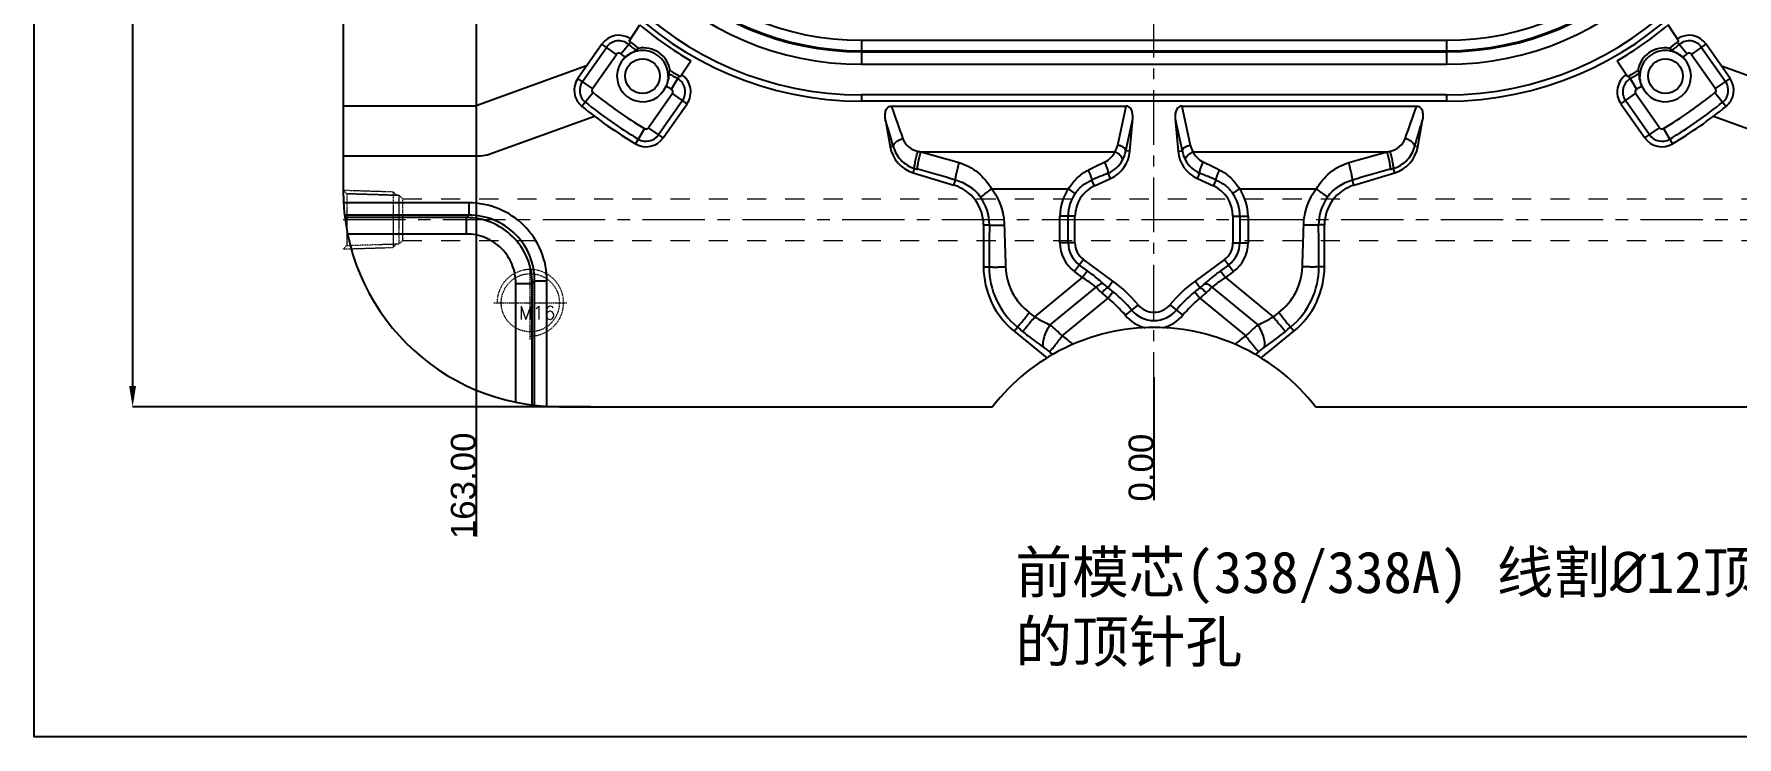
# Model space of a CAD drawing. Header units: millimetres. Extents: x 2704 to 3376, y 1494 to 1982.
# Drawn here: x 2704.3 to 3113.9, y 1494.2 to 1663.3 of the extents above; entities that cross this region are included whole.
import ezdxf

# ---------------------------------------------------------------- set-up
doc = ezdxf.new("R2010")
doc.units = ezdxf.units.MM
doc.linetypes.add('CENTER', pattern=[0.6, 0.375, -0.075, 0.075, -0.075])
doc.linetypes.add('HIDDEN', pattern=[0.2, 0.1, -0.1])
for name, color, linetype, lineweight in [('center', 1, 'CENTER', 9), ('cool', 153, 'HIDDEN', 9), ('dim', 82, 'Continuous', 9), ('screw', 33, 'Continuous', 13)]:
    doc.layers.add(name, color=color, linetype=linetype, lineweight=lineweight)
doc.layers.add('DEFAULT_2', color=8, linetype='HIDDEN')
doc.styles.get("Standard").update_dxf_attribs({"font": 'arial.ttf'})
doc.styles.add('TXT', font='txt.shx', dxfattribs={"bigfont": 'gbcbig.shx'})
doc.dimstyles.new('mold', dxfattribs={"dimtxt": 10, "dimasz": 5, "dimexe": 0, "dimexo": 0, "dimgap": 0, "dimtad": 1, "dimzin": 1, "dimdsep": 46, "dimtxsty": 'Standard', "dimcen": 0, "dimclrd": 4, "dimclre": 4, "dimclrt": 6, "dimazin": 0, "dimtfac": 1, "dimtofl": 0, "dimtmove": 0, "dimatfit": 3, "dimfxl": 0, "dimarcsym": 0})

# ---------------------------------------------------------------- blocks, each defined once
blk = doc.blocks.new('screw_m16_g')
at = {"layer": 'screw', "color": 1, "linetype": 'CENTER', "ltscale": 0.497582}
for p, q in [((0, -8.8), (0, 8.8)), ((-8.8, 0), (8.8, 0))]:
    blk.add_line(p, q, dxfattribs=at)
at = {"layer": 'screw', "color": 33, "linetype": 'HIDDEN', "ltscale": 0.497582}
blk.add_circle((0, 0), 7, dxfattribs=at)
at = {"layer": 'screw', "color": 92, "linetype": 'HIDDEN', "ltscale": 0.497582}
blk.add_arc((0, 0), 8, 270, 180, dxfattribs=at)
at = {"layer": 'screw', "color": 6, "style": 'TXT'}
blk.add_text('M16', height=3.2, dxfattribs=at).set_placement((-2.72, -4))
blk = doc.blocks.new('cool_jt_f12')
at = {"layer": 'cool', "ltscale": 0.3}
for p, q in [((0, 7.0785), (0.856, 6.2225)), ((0, 7.0785), (12, 6.7035)), ((0.856, 6.2225), (0.856, -6.2225)), ((13.5, 5.827375), (0.856, 6.2225)), ((0.856, 6.2225), (13.5, 5.827375)), ((12, 6.7035), (12.856, 5.8475)), ((12, 6.7035), (12, -6.7035)), ((14.327375, 5), (13.5, 5.827375)), ((13.5, -5.827375), (13.5, 5.827375)), ((14.327375, -5), (14.327375, 5)), ((0.856, -6.2225), (0, -7.0785)), ((0, -7.0785), (12, -6.7035)), ((0.856, -6.2225), (13.5, -5.827375)), ((12, -6.7035), (12.856, -5.8475)), ((13.5, -5.827375), (14.327375, -5))]:
    blk.add_line(p, q, dxfattribs=at)
blk = doc.blocks.new('7')
at = {"layer": 'cool', "ltscale": 46}
for p, q in [((-1665.25, -2312.72), (-1303.91, -2312.72)), ((-1665.25, -2322.72), (-1303.91, -2322.72))]:
    blk.add_line(p, q, dxfattribs=at)
at = {"layer": 'cool', "color": 1, "linetype": 'CENTER', "ltscale": 40}
blk.add_line((-1679.58, -2317.72), (-1289.58, -2317.72), dxfattribs=at)
at = {"layer": 'cool', "ltscale": 0.932966}
blk.add_blockref('cool_jt_f12', (-1679.58, -2317.72), dxfattribs=at)
at = {"layer": 'cool', "ltscale": 0.932966, "rotation": 180}
blk.add_blockref('cool_jt_f12', (-1289.58, -2317.72), dxfattribs=at)
blk = doc.blocks.new('*D106')
at = {"color": 4, "lineweight": -2, "transparency": 16777216}
for p, q in [((2838.19, 1913.63), (2728.03, 1913.63)), ((2728.03, 1908.63), (2728.03, 1578.63)), ((2838.19, 1573.63), (2728.03, 1573.63))]:
    blk.add_line(p, q, dxfattribs=at)
at = {"color": 4, "transparency": 16777216}
for points in [[(2727.19, 1908.63), (2728.86, 1908.63), (2728.03, 1913.63)], [(2727.19, 1578.63), (2728.86, 1578.63), (2728.03, 1573.63)]]:
    blk.add_solid(points, dxfattribs=at)
at = {"layer": 'Defpoints', "color": 0, "transparency": 16777216}
for p in [(2838.19, 1913.63), (2728.03, 1573.63), (2838.19, 1573.63)]:
    blk.add_point(p, dxfattribs=at)
at = {"color": 6, "transparency": 16777216, "insert": (2722.92, 1780.02), "char_height": 10, "attachment_point": 5, "rotation": 90}
blk.add_mtext('340.00', dxfattribs=at)
blk = doc.blocks.new('*D113')
at = {"layer": 'Defpoints', "color": 0, "transparency": 16777216}
for p in [(2973.67, 1743.63), (3122.02, 1618.63), (3176.12, 1618.63)]:
    blk.add_point(p, dxfattribs=at)
at = {"layer": 'dim', "color": 4, "lineweight": -2, "transparency": 16777216}
blk.add_line((3122.02, 1618.63), (3200.44, 1618.63), dxfattribs=at)
at = {"layer": 'dim', "color": 6, "transparency": 16777216, "insert": (3188.28, 1621.7), "char_height": 6, "attachment_point": 5}
blk.add_mtext('125.00', dxfattribs=at)
blk = doc.blocks.new('*D72')
at = {"layer": 'Defpoints', "color": 0, "transparency": 16777216}
for p in [(2973.67, 1743.63), (2973.67, 1580.76), (2973.67, 1566.76)]:
    blk.add_point(p, dxfattribs=at)
at = {"layer": 'dim', "color": 4, "lineweight": -2, "transparency": 16777216}
blk.add_line((2973.67, 1580.76), (2973.67, 1551.19), dxfattribs=at)
at = {"layer": 'dim', "color": 6, "transparency": 16777216, "insert": (2970.61, 1558.98), "char_height": 6, "attachment_point": 5, "rotation": 90}
blk.add_mtext('0.00', dxfattribs=at)
blk = doc.blocks.new('*D132')
at = {"layer": 'Defpoints', "color": 0, "transparency": 16777216}
for p in [(2973.67, 1743.63), (3136.67, 1732.23), (3136.67, 1566.76)]:
    blk.add_point(p, dxfattribs=at)
at = {"layer": 'dim', "color": 4, "lineweight": -2, "transparency": 16777216}
blk.add_line((3136.67, 1732.23), (3136.67, 1542.44), dxfattribs=at)
at = {"layer": 'dim', "color": 6, "transparency": 16777216, "insert": (3133.6, 1554.6), "char_height": 6, "attachment_point": 5, "rotation": 90}
blk.add_mtext('163.00', dxfattribs=at)
blk = doc.blocks.new('*D99')
at = {"layer": 'Defpoints', "color": 0, "transparency": 16777216}
for p in [(2973.67, 1743.63), (2810.67, 1732.23), (2810.67, 1566.76)]:
    blk.add_point(p, dxfattribs=at)
at = {"layer": 'dim', "color": 4, "lineweight": -2, "transparency": 16777216}
blk.add_line((2810.67, 1732.23), (2810.67, 1542.44), dxfattribs=at)
at = {"layer": 'dim', "color": 6, "transparency": 16777216, "insert": (2807.6, 1554.6), "char_height": 6, "attachment_point": 5, "rotation": 90}
blk.add_mtext('163.00', dxfattribs=at)

msp = doc.modelspace()

# ---------------------------------------------------------------- linework, layer by layer
at = {"color": 7, "linetype": 'Continuous'}
for p, q in [((2778.67, 1861.635), (2778.67, 1625.635)), ((2847.427, 1661.584), (2850.02, 1665.458)), ((3099.913, 1661.584), (3097.319, 1665.458)), ((2840.871, 1660.82), (2835.133, 1652.594)), ((2836.205, 1651.844), (2841.957, 1660.059)), ((2844.378, 1658.364), (2840.871, 1660.82)), ((2845.425, 1658.506), (2847.765, 1661.335)), ((2903.32, 1661.75), (2903.32, 1655.978)), ((2903.32, 1661.75), (3044.02, 1661.75)), ((2903.32, 1659.241), (3044.02, 1659.241)), ((2903.32, 1658.989), (3044.02, 1658.989)), ((3044.02, 1661.75), (3044.02, 1655.978)), ((3099.575, 1661.335), (3101.914, 1658.506)), ((3102.962, 1658.364), (3106.468, 1660.82)), ((3105.382, 1660.059), (3111.134, 1651.844)), ((3112.206, 1652.594), (3106.468, 1660.82)), ((2837.223, 1655.578), (2810.682, 1645.999)), ((2838.625, 1650.149), (2844.378, 1658.364)), ((2859.733, 1653.003), (2862.311, 1656.853)), ((2903.32, 1655.978), (3044.02, 1655.978)), ((3085.029, 1656.853), (3087.606, 1653.003)), ((3102.962, 1658.364), (3108.714, 1650.149)), ((3136.658, 1645.999), (3110.146, 1655.568)), ((2838.625, 1650.149), (2835.133, 1652.594)), ((2857.632, 1649.993), (2859.478, 1653.166)), ((3087.861, 1653.166), (3089.707, 1649.993)), ((3108.714, 1650.149), (3112.206, 1652.594)), ((2838.76, 1649.178), (2836.07, 1645.872)), ((2857.86, 1648.958), (2852.106, 1640.741)), ((2860.28, 1647.264), (2854.526, 1639.046)), ((2855.612, 1638.286), (2861.366, 1646.503)), ((2861.366, 1646.503), (2857.86, 1648.958)), ((2903.32, 1648.624), (2903.32, 1647.117)), ((3044.02, 1648.624), (2903.32, 1648.624)), ((3044.02, 1647.117), (2903.32, 1647.117)), ((3044.02, 1648.624), (3044.02, 1647.117)), ((3085.974, 1646.503), (3089.48, 1648.958)), ((3085.974, 1646.503), (3091.728, 1638.286)), ((3092.814, 1639.046), (3087.06, 1647.264)), ((3095.234, 1640.741), (3089.48, 1648.958)), ((3108.579, 1649.178), (3111.27, 1645.872)), ((2778.67, 1645.999), (2810.682, 1645.999)), ((2813.769, 1634.355), (2839.078, 1643.49)), ((2909.097, 1642.532), (2910.224, 1636.141)), ((2910.495, 1645.948), (2966.988, 1645.948)), ((2964.941, 1636.525), (2966.988, 1645.948)), ((2966.903, 1635.17), (2968.575, 1642.868)), ((2967.894, 1635.084), (2968.575, 1642.868)), ((2978.764, 1642.868), (2979.445, 1635.084)), ((2978.764, 1642.868), (2980.437, 1635.17)), ((2980.351, 1645.948), (3036.845, 1645.948)), ((2980.351, 1645.948), (2982.399, 1636.525)), ((3037.115, 1636.141), (3038.242, 1642.532)), ((3108.262, 1643.49), (3133.571, 1634.355)), ((2851.149, 1640.535), (2848.966, 1636.853)), ((2855.612, 1638.286), (2852.106, 1640.741)), ((3091.728, 1638.286), (3095.234, 1640.741)), ((3096.19, 1640.535), (3098.374, 1636.853)), ((2910.224, 1636.141), (2910.963, 1636.271)), ((2917.622, 1634.908), (2964.291, 1634.908)), ((2967.894, 1635.084), (2966.903, 1635.17)), ((2979.445, 1635.084), (2980.437, 1635.17)), ((2983.048, 1634.908), (3029.717, 1634.908)), ((3037.115, 1636.141), (3036.376, 1636.271)), ((2778.67, 1633.999), (2811.732, 1633.999)), ((2915.783, 1629.874), (2916.103, 1630.931)), ((3031.557, 1629.874), (3031.236, 1630.931)), ((2915.783, 1629.874), (2925.57, 1626.908)), ((2925.57, 1626.908), (2925.946, 1628.148)), ((2934.609, 1626.038), (2953.098, 1626.038)), ((2954.721, 1624.921), (2953.098, 1626.038)), ((2959.359, 1626.736), (2958.721, 1628.141)), ((2959.359, 1626.736), (2963.235, 1628.498)), ((2963.235, 1628.498), (2962.644, 1629.798)), ((2984.104, 1628.498), (2984.696, 1629.798)), ((2984.104, 1628.498), (2987.98, 1626.736)), ((2987.98, 1626.736), (2988.619, 1628.141)), ((2992.619, 1624.921), (2994.242, 1626.038)), ((2994.242, 1626.038), (3012.73, 1626.038)), ((3021.77, 1626.908), (3021.394, 1628.148)), ((3021.77, 1626.908), (3031.557, 1629.874)), ((2808.868, 1622.648), (2778.756, 1622.648)), ((2808.868, 1622.648), (2808.868, 1619.677)), ((2808.868, 1619.677), (2779.012, 1619.677)), ((2808.309, 1619.119), (2779.08, 1619.119)), ((2808.309, 1619.119), (2808.868, 1619.677)), ((2808.309, 1615.158), (2808.309, 1619.119)), ((2954.67, 1619.453), (2951.052, 1619.453)), ((2951.052, 1613.07), (2951.052, 1619.453)), ((2953.022, 1613.07), (2953.022, 1619.453)), ((2954.67, 1613.07), (2954.67, 1619.453)), ((2992.67, 1619.453), (2996.288, 1619.453)), ((2992.67, 1619.453), (2992.67, 1613.07)), ((2994.318, 1619.453), (2994.318, 1613.07)), ((2996.288, 1619.453), (2996.288, 1613.07)), ((2808.309, 1615.158), (2779.736, 1615.158)), ((2932.67, 1617.337), (2934.078, 1617.337)), ((2932.67, 1617.337), (2932.67, 1607.277)), ((3014.67, 1617.337), (3013.262, 1617.337)), ((3014.67, 1607.277), (3014.67, 1617.337)), ((2954.67, 1613.07), (2951.052, 1613.07)), ((2992.67, 1613.07), (2996.288, 1613.07)), ((2932.67, 1607.277), (2934.025, 1607.277)), ((2956.71, 1609.04), (2954.568, 1606.125)), ((2956.503, 1604.704), (2954.568, 1606.125)), ((2957.669, 1606.291), (2955.734, 1607.712)), ((2957.669, 1606.291), (2956.503, 1604.704)), ((2963.797, 1603.835), (2956.71, 1609.04)), ((2990.63, 1609.04), (2983.543, 1603.835)), ((2991.605, 1607.712), (2989.671, 1606.291)), ((2989.671, 1606.291), (2990.837, 1604.704)), ((2990.63, 1609.04), (2992.771, 1606.125)), ((2992.771, 1606.125), (2990.837, 1604.704)), ((3014.67, 1607.277), (3013.315, 1607.277)), ((2820.193, 1574.701), (2820.193, 1603.275)), ((2820.193, 1603.275), (2824.154, 1603.275)), ((2824.154, 1603.275), (2824.712, 1603.833)), ((2824.154, 1574.045), (2824.154, 1603.275)), ((2824.712, 1573.977), (2824.712, 1603.833)), ((2827.683, 1603.833), (2824.712, 1603.833)), ((2827.683, 1573.721), (2827.683, 1603.833)), ((2944.98, 1595.273), (2956.503, 1604.704)), ((2948.733, 1593.341), (2959.742, 1602.35)), ((2963.797, 1603.835), (2962.631, 1602.249)), ((2984.708, 1602.249), (2983.543, 1603.835)), ((2987.597, 1602.35), (2998.606, 1593.341)), ((2990.837, 1604.704), (3002.36, 1595.273)), ((2951.574, 1590.66), (2962.637, 1599.714)), ((2963.881, 1601.241), (2962.637, 1599.714)), ((2969.824, 1598.158), (2966.769, 1595.621)), ((2977.516, 1598.158), (2980.57, 1595.621)), ((2983.459, 1601.241), (2984.703, 1599.714)), ((2984.703, 1599.714), (2995.762, 1590.657)), ((2940.003, 1591.8), (2940.808, 1592.783)), ((2940.003, 1591.8), (2947.877, 1585.356)), ((2999.463, 1585.356), (3007.336, 1591.8)), ((3007.336, 1591.8), (3006.532, 1592.783)), ((2830.67, 1573.635), (2934.864, 1573.635)), ((3012.476, 1573.635), (3116.67, 1573.635))]:
    msp.add_line(p, q, dxfattribs=at)
msp.add_lwpolyline([(2704.321, 1982.269), (3375.922, 1982.269), (3375.922, 1494.213), (2704.321, 1494.213)], close=True)
for centre in [(2850.67, 1653.135), (3096.67, 1653.135)]:
    msp.add_circle(centre, 4.167, dxfattribs=at)
for centre, radius, start, end in [((2903.32, 1728.51), 81.393, 180, 270), ((2903.32, 1728.51), 79.886, 180, 270), ((2903.32, 1728.51), 72.532, 180, 270), ((2903.32, 1728.51), 69.521, 180, 270), ((2903.32, 1728.51), 69.269, 180, 270), ((2903.32, 1728.51), 66.76, 180, 270), ((3044.02, 1728.51), 81.393, 270, 0), ((3044.02, 1728.51), 79.886, 270, 0), ((3044.02, 1728.51), 72.532, 270, 0), ((3044.02, 1728.51), 69.521, 270, 0), ((3044.02, 1728.51), 69.269, 270, 0), ((3044.02, 1728.51), 66.76, 270, 0), ((2844.967, 1657.952), 5, 55.93083, 145), ((2903.32, 1728.51), 82.562, 229.79145, 240.21772), ((3044.02, 1728.51), 82.562, 299.78228, 310.20855), ((3102.373, 1657.952), 5, 35, 124.06917), ((2844.967, 1657.952), 3.674, 50.40867, 145), ((2850.67, 1653.135), 6.16, 0, 337.22835), ((2903.32, 1728.51), 87.888, 230.40867, 231.91557), ((2845.353, 1658.418), 3.785, 50.40881, 56.76901), ((2903.32, 1728.51), 87.171, 230.40867, 232.0116), ((2853.691, 1654.512), 6.652, 127.24175, 133.54509), ((2850.941, 1653.523), 6.412, 8.6592, 101.47162), ((3096.399, 1653.523), 6.412, 78.52839, 171.34079), ((3096.67, 1653.135), 6.16, 202.77165, 180), ((3044.02, 1728.51), 87.171, 307.9884, 309.59133), ((3093.648, 1654.512), 6.652, 46.45491, 52.75825), ((3044.02, 1728.51), 87.888, 308.08443, 309.59133), ((3101.989, 1658.416), 3.788, 123.23264, 129.58863), ((3102.373, 1657.952), 3.674, 35, 129.59133), ((2844.967, 1657.952), 0.719, 50.40867, 145), ((2903.32, 1728.51), 90.842, 230.40867, 231.25536), ((3044.02, 1728.51), 90.842, 308.74464, 309.59133), ((3102.373, 1657.952), 0.719, 35, 129.59133), ((2839.214, 1649.736), 4.982, 145, 230.86157), ((2839.214, 1649.736), 3.674, 145, 230.86157), ((2903.32, 1728.51), 90.842, 238.87546, 239.80564), ((2850.923, 1656.446), 6.652, 336.58574, 342.88908), ((2903.32, 1728.51), 87.888, 238.21526, 239.80564), ((2903.32, 1728.51), 87.171, 238.11923, 239.80564), ((2857.27, 1649.371), 3.674, 325, 59.80564), ((2857.574, 1649.893), 3.786, 55.22887, 59.80463), ((2857.27, 1649.371), 5, 325, 55.90011), ((3090.069, 1649.371), 5, 124.09989, 215), ((3090.069, 1649.371), 3.674, 120.19436, 215), ((3089.765, 1649.894), 3.785, 120.19441, 124.77175), ((3044.02, 1728.51), 87.171, 300.19436, 301.88077), ((3044.02, 1728.51), 87.888, 300.19436, 301.78474), ((3044.02, 1728.51), 90.842, 300.19436, 301.12454), ((3096.417, 1656.446), 6.652, 197.11092, 203.41426), ((3108.125, 1649.736), 3.674, 309.13843, 35), ((3108.125, 1649.736), 4.982, 309.13843, 35), ((2903.32, 1728.51), 105.235, 230.86157, 239.33151), ((2839.214, 1649.736), 0.719, 145, 230.86157), ((2903.32, 1728.51), 102.281, 230.86157, 239.33151), ((2857.27, 1649.371), 0.719, 325, 59.80564), ((3090.069, 1649.371), 0.719, 120.19436, 215), ((3044.02, 1728.51), 102.281, 300.66849, 309.13843), ((3044.02, 1728.51), 105.235, 300.66849, 309.13843), ((3108.125, 1649.736), 0.719, 309.13843, 35), ((2903.32, 1728.51), 106.544, 230.86157, 239.33151), ((1326.268, 1167.43), 1652.595, 16.481146, 16.707653), ((3044.02, 1728.51), 106.544, 300.66849, 309.13843), ((2851.516, 1641.153), 5, 239.33151, 325), ((2851.516, 1641.153), 3.674, 239.33151, 325), ((2851.516, 1641.153), 0.719, 239.33151, 325), ((3095.823, 1641.153), 5, 215, 300.66849), ((3095.823, 1641.153), 3.674, 215, 300.66849), ((3095.823, 1641.153), 0.719, 215, 300.66849), ((2811.732, 1639.999), 6, 270, 289.84589), ((2918.103, 1637.53), 8, 190, 253.1416), ((2959.925, 1635.781), 8, 294.44395, 355), ((2959.858, 1637.628), 5.201, 328.4694, 347.75416), ((2959.838, 1636.444), 7.179, 330.29372, 349.7805), ((2987.415, 1635.781), 8, 185, 245.55605), ((2987.508, 1636.446), 7.185, 190.22803, 209.69775), ((2987.486, 1637.63), 5.206, 192.25523, 211.52121), ((3029.237, 1637.53), 8, 286.8584, 350), ((2647.03, 660.737), 1006.815, 73.917144, 74.455517), ((3131.751, 1278.934), 392.229, 115.67207, 116.30963), ((2818.206, 1284.301), 386.258, 63.68544, 64.33285), ((3338.351, 526.421), 1146.413, 105.577262, 106.050077), ((2922.67, 1617.337), 10, 0, 73.1416), ((2962.67, 1619.453), 11.618, 145.4761, 180), ((2962.67, 1619.453), 8, 114.44395, 180), ((3124.302, 1241.733), 420.39, 112.6153, 113.19576), ((2825.431, 1247.397), 414.241, 66.79993, 67.38901), ((2984.67, 1619.453), 8, 0, 65.55605), ((2984.67, 1619.453), 11.618, 0, 34.5239), ((3024.67, 1617.337), 10, 106.8584, 180), ((2830.67, 1625.635), 52, 180, 270), ((2830.67, 1625.635), 52, 180, 270), ((2922.658, 1617.401), 11.42, 359.68342, 35.79102), ((2962.67, 1619.453), 9.648, 145.4761, 180), ((2984.67, 1619.453), 9.648, 0, 34.5239), ((3024.681, 1617.401), 11.42, 144.20897, 180.31659), ((4549.252, 1661.289), 1612.181, 181.562193, 181.919896), ((1403.357, 1661.129), 1606.91, 358.079517, 358.438394), ((2959.67, 1613.07), 8.618, 180, 233.70325), ((2959.67, 1613.07), 6.648, 180, 233.70325), ((2959.67, 1613.07), 5, 180, 233.70325), ((2987.67, 1613.07), 5, 306.29675, 0), ((2987.67, 1613.07), 6.648, 306.29675, 0), ((2987.67, 1613.07), 8.618, 306.29675, 0), ((2952.67, 1607.277), 20, 180, 230.70325), ((2952.708, 1607.186), 18.683, 179.72081, 230.4364), ((2994.632, 1607.186), 18.683, 309.5635, 0.2793), ((2994.67, 1607.277), 20, 309.29675, 0), ((2857.172, 1470.231), 168.968, 50.83691, 51.38111), ((2943.67, 1576.433), 34, 39.71514, 53.70325), ((3003.67, 1576.433), 34, 126.29675, 140.28486), ((3097.808, 1460.76), 181.137, 128.63717, 129.14481), ((2707.596, 1316.428), 381.178, 48.00345, 48.30257), ((2943.67, 1576.433), 30.03, 39.71514, 50.8314), ((2943.67, 1576.433), 31.999, 39.71514, 50.8314), ((2973.67, 1601.352), 5, 219.71514, 320.28486), ((3003.67, 1576.433), 31.999, 129.1686, 140.28486), ((3003.67, 1576.433), 30.03, 129.1686, 140.28486), ((3267.493, 1285.444), 422.771, 131.71214, 131.98183), ((2796.403, 1403.406), 242.669, 52.24667, 52.63674), ((2894.069, 1532.564), 81.743, 45.29324, 48.03076), ((2973.67, 1601.352), 8.97, 219.71514, 256.26233), ((2973.67, 1601.352), 7.001, 219.71514, 320.28486), ((2973.67, 1601.352), 8.97, 283.73693, 320.28486), ((3052.632, 1533.24), 80.814, 131.95315, 134.72562), ((3153.043, 1400.667), 246.124, 127.366, 127.75059), ((2973.67, 1543.635), 49.05, 37.70679, 142.29321)]:
    msp.add_arc(centre, radius, start, end, dxfattribs=at)
for centre, major_axis, start_param, end_param in [((2966.51, 1642.566), (0.729, 3.355), -1.3555052, 0.1258991), ((2980.829, 1642.566), (-0.729, 3.355), -0.1258991, 1.3555052)]:
    msp.add_ellipse(centre, major_axis=major_axis, ratio=0.5824892, start_param=start_param, end_param=end_param, dxfattribs=at)
for points, knots in [([(2846.466, 1657.658), (2846.725, 1657.899), (2847.248, 1658.32), (2847.935, 1658.736), (2848.434, 1658.991), (2848.733, 1659.13), (2848.952, 1659.237), (2849.073, 1659.299), (2849.109, 1659.333)], [0, 0, 0, 0, 0.3374091, 0.638421, 0.7660064, 0.8726486, 0.9525686, 1, 1, 1, 1]), ([(3098.231, 1659.333), (3098.267, 1659.299), (3098.387, 1659.237), (3098.606, 1659.13), (3098.905, 1658.991), (3099.404, 1658.736), (3100.092, 1658.32), (3100.615, 1657.899), (3100.873, 1657.658)], [0, 0, 0, 0, 0.0474115, 0.1273082, 0.2339243, 0.3614879, 0.6624975, 1, 1, 1, 1]), ([(2856.943, 1653.135), (2856.907, 1652.765), (2856.788, 1651.949), (2856.538, 1651.16), (2856.363, 1650.745)], [0, 0, 0, 0, 0.4520525, 1, 1, 1, 1]), ([(2857.027, 1653.802), (2857.014, 1653.774), (2856.999, 1653.693), (2856.972, 1653.471), (2856.957, 1653.278), (2856.943, 1653.135)], [0, 0, 0, 0, 0.1399422, 0.3593163, 1, 1, 1, 1]), ([(3090.396, 1653.135), (3090.382, 1653.278), (3090.368, 1653.471), (3090.341, 1653.693), (3090.325, 1653.774), (3090.313, 1653.802)], [0, 0, 0, 0, 0.6406872, 0.8600597, 1, 1, 1, 1]), ([(3090.976, 1650.745), (3090.802, 1651.16), (3090.551, 1651.949), (3090.433, 1652.765), (3090.396, 1653.135)], [0, 0, 0, 0, 0.547871, 1, 1, 1, 1]), ([(2909.097, 1642.532), (2909.037, 1642.872), (2908.967, 1643.563), (2909.05, 1644.433), (2909.274, 1645.091), (2909.552, 1645.538), (2909.969, 1645.872), (2910.321, 1645.948), (2910.495, 1645.948)], [0, 0, 0, 0, 0.249824, 0.4994293, 0.624561, 0.7497383, 0.8748133, 1, 1, 1, 1]), ([(3036.376, 1636.271), (3036.531, 1636.796), (3037.148, 1638.885), (3037.775, 1640.97), (3038.242, 1642.532)], [0, 0, 0, 0, 0.2514661, 1, 1, 1, 1]), ([(3036.845, 1645.948), (3037.018, 1645.948), (3037.371, 1645.872), (3037.787, 1645.538), (3038.065, 1645.092), (3038.289, 1644.433), (3038.373, 1643.563), (3038.302, 1642.872), (3038.242, 1642.532)], [0, 0, 0, 0, 0.125171, 0.2502403, 0.3753975, 0.5005396, 0.750164, 1, 1, 1, 1]), ([(2910.963, 1636.271), (2910.98, 1636.462), (2911.173, 1636.878), (2911.698, 1637.387), (2912.421, 1637.819), (2912.981, 1638.017), (2913.276, 1638.089)], [0, 0, 0, 0, 0.1864903, 0.4254083, 0.705406, 1, 1, 1, 1]), ([(2910.963, 1636.271), (2911.117, 1635.668), (2911.582, 1634.48), (2912.714, 1632.911), (2914.244, 1631.658), (2915.465, 1631.116), (2916.103, 1630.931)], [0, 0, 0, 0, 0.2414815, 0.4890525, 0.7424206, 1, 1, 1, 1]), ([(2913.276, 1638.089), (2913.544, 1637.369), (2914.505, 1635.976), (2916.041, 1635.237), (2916.874, 1635.072)], [0, 0, 0, 0, 0.4751021, 1, 1, 1, 1]), ([(2916.103, 1630.931), (2916.083, 1631), (2916.083, 1631.195), (2916.107, 1631.546), (2916.173, 1632.023), (2916.308, 1632.811), (2916.532, 1633.843), (2916.752, 1634.673), (2916.874, 1635.072)], [0, 0, 0, 0, 0.0504675, 0.1358681, 0.2515837, 0.390744, 0.7041572, 1, 1, 1, 1]), ([(2916.843, 1630.726), (2916.817, 1630.794), (2916.807, 1630.995), (2916.824, 1631.353), (2916.885, 1631.835), (2917.019, 1632.633), (2917.252, 1633.673), (2917.489, 1634.509), (2917.622, 1634.908)], [0, 0, 0, 0, 0.0514874, 0.1371932, 0.2528553, 0.3917611, 0.7044757, 1, 1, 1, 1]), ([(2917.622, 1634.908), (2918.389, 1634.705), (2921.466, 1633.883), (2924.534, 1633.029), (2926.825, 1632.347)], [0, 0, 0, 0, 0.2491559, 1, 1, 1, 1]), ([(2961.829, 1632.446), (2962.379, 1632.71), (2963.343, 1633.434), (2964.026, 1634.409), (2964.291, 1634.908)], [0, 0, 0, 0, 0.5189835, 1, 1, 1, 1]), ([(2966.073, 1632.887), (2966.103, 1633.059), (2966.012, 1633.479), (2965.621, 1634.033), (2965.031, 1634.543), (2964.548, 1634.806), (2964.291, 1634.908)], [0, 0, 0, 0, 0.1848449, 0.425747, 0.7082992, 1, 1, 1, 1]), ([(2966.903, 1635.17), (2966.851, 1635.522), (2966.389, 1636.01), (2965.651, 1636.37), (2965.183, 1636.491), (2964.941, 1636.525)], [0, 0, 0, 0, 0.4270891, 0.7053101, 1, 1, 1, 1]), ([(2980.437, 1635.17), (2980.488, 1635.522), (2980.951, 1636.01), (2981.688, 1636.37), (2982.156, 1636.491), (2982.399, 1636.525)], [0, 0, 0, 0, 0.4270893, 0.7053102, 1, 1, 1, 1]), ([(2981.266, 1632.887), (2981.236, 1633.059), (2981.327, 1633.479), (2981.718, 1634.033), (2982.308, 1634.543), (2982.791, 1634.806), (2983.048, 1634.908)], [0, 0, 0, 0, 0.1848404, 0.4257432, 0.7082977, 1, 1, 1, 1]), ([(2983.048, 1634.908), (2983.314, 1634.409), (2983.997, 1633.434), (2984.961, 1632.71), (2985.511, 1632.446)], [0, 0, 0, 0, 0.481203, 1, 1, 1, 1]), ([(3020.514, 1632.347), (3021.279, 1632.574), (3024.337, 1633.465), (3027.411, 1634.296), (3029.717, 1634.908)], [0, 0, 0, 0, 0.2507552, 1, 1, 1, 1]), ([(3030.496, 1630.726), (3030.522, 1630.794), (3030.532, 1630.995), (3030.515, 1631.353), (3030.455, 1631.835), (3030.32, 1632.633), (3030.087, 1633.673), (3029.851, 1634.509), (3029.717, 1634.908)], [0, 0, 0, 0, 0.0514874, 0.1371932, 0.2528553, 0.3917611, 0.7044757, 1, 1, 1, 1]), ([(3030.465, 1635.072), (3031.298, 1635.237), (3032.834, 1635.976), (3033.795, 1637.369), (3034.064, 1638.089)], [0, 0, 0, 0, 0.524897, 1, 1, 1, 1]), ([(3031.236, 1630.931), (3031.256, 1631), (3031.257, 1631.195), (3031.232, 1631.546), (3031.167, 1632.023), (3031.031, 1632.811), (3030.807, 1633.843), (3030.588, 1634.673), (3030.465, 1635.072)], [0, 0, 0, 0, 0.0504649, 0.1358647, 0.2515804, 0.3907414, 0.7041564, 1, 1, 1, 1]), ([(3031.236, 1630.931), (3031.874, 1631.116), (3033.095, 1631.658), (3034.625, 1632.911), (3035.757, 1634.48), (3036.222, 1635.668), (3036.376, 1636.271)], [0, 0, 0, 0, 0.2575797, 0.5109474, 0.758518, 1, 1, 1, 1]), ([(3036.376, 1636.271), (3036.36, 1636.462), (3036.167, 1636.879), (3035.642, 1637.388), (3034.919, 1637.82), (3034.358, 1638.018), (3034.064, 1638.089)], [0, 0, 0, 0, 0.1866439, 0.4255508, 0.7054687, 1, 1, 1, 1]), ([(2925.946, 1628.148), (2925.935, 1628.216), (2925.948, 1628.402), (2925.988, 1628.741), (2926.067, 1629.2), (2926.222, 1629.98), (2926.47, 1631.043), (2926.7, 1631.911), (2926.825, 1632.347)], [0, 0, 0, 0, 0.0479293, 0.1288328, 0.2389514, 0.3728868, 0.6840123, 1, 1, 1, 1]), ([(2926.825, 1632.347), (2928.446, 1631.864), (2931.522, 1630.182), (2933.735, 1627.505), (2934.609, 1626.038)], [0, 0, 0, 0, 0.4974937, 1, 1, 1, 1]), ([(2953.098, 1626.038), (2953.668, 1626.993), (2955.069, 1628.753), (2956.916, 1630.044), (2957.906, 1630.533)], [0, 0, 0, 0, 0.5018966, 1, 1, 1, 1]), ([(2958.721, 1628.141), (2958.729, 1628.182), (2958.72, 1628.293), (2958.683, 1628.488), (2958.611, 1628.747), (2958.47, 1629.186), (2958.239, 1629.791), (2958.024, 1630.283), (2957.906, 1630.533)], [0, 0, 0, 0, 0.0494567, 0.1288529, 0.2358697, 0.36602, 0.6737158, 1, 1, 1, 1]), ([(2962.644, 1629.798), (2962.663, 1629.845), (2962.67, 1629.975), (2962.646, 1630.203), (2962.582, 1630.501), (2962.442, 1630.995), (2962.2, 1631.656), (2961.962, 1632.185), (2961.829, 1632.446)], [0, 0, 0, 0, 0.0533653, 0.13615, 0.2463351, 0.3789609, 0.6864383, 1, 1, 1, 1]), ([(2962.644, 1629.798), (2963.375, 1630.111), (2964.712, 1630.978), (2965.694, 1632.223), (2966.073, 1632.887)], [0, 0, 0, 0, 0.5098933, 1, 1, 1, 1]), ([(2981.266, 1632.887), (2981.645, 1632.223), (2982.628, 1630.978), (2983.965, 1630.111), (2984.696, 1629.798)], [0, 0, 0, 0, 0.4902523, 1, 1, 1, 1]), ([(2984.696, 1629.798), (2984.677, 1629.845), (2984.669, 1629.975), (2984.694, 1630.203), (2984.758, 1630.501), (2984.897, 1630.995), (2985.139, 1631.656), (2985.378, 1632.185), (2985.511, 1632.446)], [0, 0, 0, 0, 0.0533649, 0.1361495, 0.2463345, 0.3789603, 0.6864379, 1, 1, 1, 1]), ([(2988.619, 1628.141), (2988.61, 1628.182), (2988.619, 1628.293), (2988.657, 1628.488), (2988.728, 1628.747), (2988.87, 1629.186), (2989.101, 1629.791), (2989.316, 1630.283), (2989.434, 1630.533)], [0, 0, 0, 0, 0.0494557, 0.1288516, 0.2358684, 0.3660188, 0.6737152, 1, 1, 1, 1]), ([(2989.434, 1630.533), (2990.424, 1630.044), (2992.271, 1628.753), (2993.672, 1626.993), (2994.242, 1626.038)], [0, 0, 0, 0, 0.4983272, 1, 1, 1, 1]), ([(3012.73, 1626.038), (3013.605, 1627.505), (3015.817, 1630.182), (3018.893, 1631.864), (3020.514, 1632.347)], [0, 0, 0, 0, 0.5025063, 1, 1, 1, 1]), ([(3021.394, 1628.148), (3021.404, 1628.216), (3021.392, 1628.402), (3021.351, 1628.741), (3021.272, 1629.2), (3021.117, 1629.98), (3020.87, 1631.043), (3020.639, 1631.911), (3020.514, 1632.347)], [0, 0, 0, 0, 0.0479283, 0.1288315, 0.2389501, 0.3728857, 0.6840118, 1, 1, 1, 1]), ([(2925.946, 1628.148), (2927.119, 1627.816), (2929.386, 1626.794), (2931.206, 1625.073), (2931.921, 1624.079)], [0, 0, 0, 0, 0.4988437, 1, 1, 1, 1]), ([(2931.921, 1624.079), (2932.04, 1624.141), (2932.356, 1624.365), (2932.946, 1624.782), (2933.728, 1625.365), (2934.304, 1625.803), (2934.609, 1626.038)], [0, 0, 0, 0, 0.1207891, 0.3474407, 0.6527786, 1, 1, 1, 1]), ([(2934.609, 1626.038), (2935.558, 1624.804), (2937.064, 1622.011), (2937.627, 1618.893), (2937.67, 1617.337)], [0, 0, 0, 0, 0.499938, 1, 1, 1, 1]), ([(2954.721, 1624.921), (2955.213, 1625.636), (2956.417, 1626.917), (2957.928, 1627.805), (2958.721, 1628.141)], [0, 0, 0, 0, 0.5019554, 1, 1, 1, 1]), ([(2988.619, 1628.141), (2989.412, 1627.805), (2990.923, 1626.917), (2992.127, 1625.636), (2992.619, 1624.921)], [0, 0, 0, 0, 0.4982694, 1, 1, 1, 1]), ([(3009.67, 1617.337), (3009.712, 1618.893), (3010.276, 1622.011), (3011.782, 1624.804), (3012.73, 1626.038)], [0, 0, 0, 0, 0.5000616, 1, 1, 1, 1]), ([(3015.418, 1624.079), (3015.299, 1624.141), (3014.984, 1624.365), (3014.393, 1624.782), (3013.612, 1625.366), (3013.035, 1625.803), (3012.73, 1626.038)], [0, 0, 0, 0, 0.1207889, 0.3474405, 0.6527785, 1, 1, 1, 1]), ([(3015.418, 1624.079), (3016.134, 1625.073), (3017.953, 1626.794), (3020.221, 1627.816), (3021.394, 1628.148)], [0, 0, 0, 0, 0.5011557, 1, 1, 1, 1]), ([(2827.683, 1603.833), (2827.683, 1606.282), (2826.721, 1611.235), (2822.544, 1617.507), (2816.271, 1621.686), (2811.318, 1622.648), (2808.868, 1622.648)], [0, 0, 0, 0, 0.2500086, 0.4999555, 0.7499226, 1, 1, 1, 1]), ([(2824.154, 1603.275), (2824.144, 1605.333), (2823.313, 1609.492), (2819.791, 1614.754), (2814.529, 1618.278), (2810.369, 1619.109), (2808.309, 1619.119)], [0, 0, 0, 0, 0.2499397, 0.4999186, 0.7499203, 1, 1, 1, 1]), ([(2824.712, 1603.833), (2824.719, 1605.898), (2823.925, 1610.078), (2820.411, 1615.375), (2815.114, 1618.89), (2810.934, 1619.685), (2808.868, 1619.677)], [0, 0, 0, 0, 0.2499953, 0.4999552, 0.7499354, 1, 1, 1, 1]), ([(2820.193, 1603.275), (2820.193, 1604.821), (2819.585, 1607.949), (2816.947, 1611.91), (2812.986, 1614.55), (2809.857, 1615.158), (2808.309, 1615.158)], [0, 0, 0, 0, 0.2499874, 0.499918, 0.7498717, 1, 1, 1, 1]), ([(2934.078, 1617.337), (2934.221, 1617.315), (2934.639, 1617.308), (2935.419, 1617.296), (2936.473, 1617.31), (2937.254, 1617.326), (2937.67, 1617.337)], [0, 0, 0, 0, 0.1208118, 0.3474594, 0.6527883, 1, 1, 1, 1]), ([(3013.262, 1617.337), (3013.119, 1617.315), (3012.701, 1617.308), (3011.92, 1617.296), (3010.867, 1617.31), (3010.085, 1617.326), (3009.67, 1617.337)], [0, 0, 0, 0, 0.1208115, 0.3474592, 0.6527882, 1, 1, 1, 1]), ([(2934.025, 1607.277), (2934.084, 1607.266), (2934.244, 1607.252), (2934.701, 1607.23), (2935.501, 1607.225), (2936.659, 1607.238), (2937.518, 1607.262), (2937.976, 1607.277)], [0, 0, 0, 0, 0.0460724, 0.1209611, 0.3475788, 0.6528508, 1, 1, 1, 1]), ([(2937.976, 1607.277), (2938.047, 1605.163), (2939.155, 1600.913), (2941.989, 1597.565), (2943.67, 1596.28)], [0, 0, 0, 0, 0.4999544, 1, 1, 1, 1]), ([(2961.521, 1603.188), (2961.231, 1603.448), (2959.985, 1604.529), (2958.684, 1605.545), (2957.669, 1606.291)], [0, 0, 0, 0, 0.2360515, 1, 1, 1, 1]), ([(2989.671, 1606.291), (2989.325, 1606.037), (2988.007, 1605.047), (2986.728, 1604.002), (2985.818, 1603.188)], [0, 0, 0, 0, 0.2599308, 1, 1, 1, 1]), ([(3003.669, 1596.28), (3005.351, 1597.565), (3008.185, 1600.913), (3009.293, 1605.163), (3009.364, 1607.277)], [0, 0, 0, 0, 0.5000459, 1, 1, 1, 1]), ([(3013.315, 1607.277), (3013.255, 1607.266), (3013.096, 1607.252), (3012.639, 1607.23), (3011.839, 1607.225), (3010.681, 1607.238), (3009.821, 1607.262), (3009.364, 1607.277)], [0, 0, 0, 0, 0.0460724, 0.1209611, 0.3475788, 0.6528508, 1, 1, 1, 1]), ([(2959.742, 1602.35), (2959.499, 1602.551), (2958.455, 1603.384), (2957.359, 1604.15), (2956.503, 1604.704)], [0, 0, 0, 0, 0.236236, 1, 1, 1, 1]), ([(2961.521, 1603.188), (2961.405, 1603.228), (2961.111, 1603.23), (2960.664, 1603.07), (2960.188, 1602.77), (2959.888, 1602.502), (2959.742, 1602.35)], [0, 0, 0, 0, 0.1802289, 0.4119241, 0.691363, 1, 1, 1, 1]), ([(2961.154, 1601.042), (2961.03, 1601.152), (2960.553, 1601.582), (2960.084, 1602.02), (2959.742, 1602.35)], [0, 0, 0, 0, 0.258928, 1, 1, 1, 1]), ([(2962.631, 1602.249), (2962.541, 1602.252), (2962.313, 1602.147), (2961.97, 1601.897), (2961.564, 1601.514), (2961.292, 1601.209), (2961.154, 1601.042)], [0, 0, 0, 0, 0.1407679, 0.3671875, 0.6637024, 1, 1, 1, 1]), ([(2962.631, 1602.249), (2962.534, 1602.327), (2962.158, 1602.633), (2961.789, 1602.949), (2961.521, 1603.188)], [0, 0, 0, 0, 0.2588566, 1, 1, 1, 1]), ([(2985.818, 1603.188), (2985.732, 1603.111), (2985.368, 1602.79), (2984.995, 1602.48), (2984.708, 1602.249)], [0, 0, 0, 0, 0.2400676, 1, 1, 1, 1]), ([(2984.708, 1602.249), (2984.799, 1602.252), (2985.027, 1602.147), (2985.369, 1601.897), (2985.775, 1601.514), (2986.047, 1601.209), (2986.185, 1601.042)], [0, 0, 0, 0, 0.1407678, 0.3671874, 0.6637024, 1, 1, 1, 1]), ([(2985.818, 1603.188), (2985.934, 1603.228), (2986.228, 1603.23), (2986.675, 1603.07), (2987.151, 1602.77), (2987.452, 1602.502), (2987.597, 1602.35)], [0, 0, 0, 0, 0.1802291, 0.4119243, 0.6913631, 1, 1, 1, 1]), ([(2987.597, 1602.35), (2987.487, 1602.243), (2987.023, 1601.8), (2986.549, 1601.366), (2986.185, 1601.042)], [0, 0, 0, 0, 0.2400077, 1, 1, 1, 1]), ([(2990.837, 1604.704), (2990.546, 1604.515), (2989.434, 1603.776), (2988.358, 1602.981), (2987.597, 1602.35)], [0, 0, 0, 0, 0.2597594, 1, 1, 1, 1]), ([(2940.808, 1592.783), (2940.861, 1592.828), (2940.989, 1592.959), (2941.339, 1593.348), (2941.923, 1594.052), (2942.75, 1595.087), (2943.352, 1595.865), (2943.67, 1596.28)], [0, 0, 0, 0, 0.0460778, 0.1209685, 0.3475938, 0.6528159, 1, 1, 1, 1]), ([(2942.08, 1591.731), (2942.133, 1591.777), (2942.259, 1591.912), (2942.61, 1592.31), (2943.2, 1593.024), (2944.041, 1594.07), (2944.655, 1594.854), (2944.98, 1595.273)], [0, 0, 0, 0, 0.0459783, 0.1208437, 0.3474921, 0.652763, 1, 1, 1, 1]), ([(2944.98, 1595.273), (2945.601, 1594.903), (2946.809, 1594.179), (2948.085, 1593.564), (2948.733, 1593.341)], [0, 0, 0, 0, 0.5133725, 1, 1, 1, 1]), ([(2947.207, 1587.869), (2947.045, 1588.151), (2946.949, 1588.977), (2947.21, 1590.301), (2947.808, 1591.827), (2948.394, 1592.842), (2948.733, 1593.341)], [0, 0, 0, 0, 0.1667763, 0.4026647, 0.6910969, 1, 1, 1, 1]), ([(2998.606, 1593.341), (2999.254, 1593.564), (3000.531, 1594.179), (3001.738, 1594.903), (3002.36, 1595.273)], [0, 0, 0, 0, 0.4866272, 1, 1, 1, 1]), ([(3000.132, 1587.869), (3000.295, 1588.151), (3000.39, 1588.977), (3000.129, 1590.301), (2999.532, 1591.827), (2998.946, 1592.842), (2998.606, 1593.341)], [0, 0, 0, 0, 0.1667621, 0.4026517, 0.6910908, 1, 1, 1, 1]), ([(3005.259, 1591.731), (3005.207, 1591.777), (3005.081, 1591.912), (3004.729, 1592.309), (3004.139, 1593.024), (3003.298, 1594.07), (3002.684, 1594.854), (3002.36, 1595.273)], [0, 0, 0, 0, 0.0459793, 0.1208449, 0.347493, 0.6527635, 1, 1, 1, 1]), ([(3006.532, 1592.783), (3006.478, 1592.828), (3006.351, 1592.959), (3006, 1593.348), (3005.417, 1594.052), (3004.589, 1595.087), (3003.987, 1595.865), (3003.669, 1596.28)], [0, 0, 0, 0, 0.0460774, 0.1209679, 0.3475934, 0.6528157, 1, 1, 1, 1]), ([(2942.08, 1591.731), (2942.506, 1591.379), (2944.174, 1590.037), (2945.903, 1588.774), (2947.207, 1587.869)], [0, 0, 0, 0, 0.2581682, 1, 1, 1, 1]), ([(2948.812, 1587.17), (2948.993, 1587.354), (2949.396, 1587.812), (2950.332, 1588.963), (2951.064, 1589.949), (2951.574, 1590.66)], [0, 0, 0, 0, 0.1733721, 0.4105665, 1, 1, 1, 1]), ([(2951.574, 1590.66), (2952.017, 1590.342), (2952.922, 1589.728), (2953.714, 1588.972), (2954.146, 1588.638)], [0, 0, 0, 0, 0.4999953, 1, 1, 1, 1]), ([(2993.194, 1588.638), (2993.625, 1588.972), (2994.419, 1589.723), (2995.319, 1590.339), (2995.762, 1590.657)], [0, 0, 0, 0, 0.5000205, 1, 1, 1, 1]), ([(2998.524, 1587.167), (2998.342, 1587.35), (2997.938, 1587.807), (2997.002, 1588.959), (2996.272, 1589.947), (2995.766, 1590.66)], [0, 0, 0, 0, 0.1734043, 0.4105942, 1, 1, 1, 1]), ([(3000.132, 1587.869), (3000.554, 1588.161), (3002.303, 1589.395), (3004.005, 1590.695), (3005.259, 1591.731)], [0, 0, 0, 0, 0.239865, 1, 1, 1, 1]), ([(2947.207, 1587.869), (2947.313, 1587.795), (2947.75, 1587.483), (2948.173, 1587.15), (2948.486, 1586.887)], [0, 0, 0, 0, 0.2399916, 1, 1, 1, 1]), ([(2948.486, 1586.887), (2948.507, 1586.9), (2948.625, 1586.983), (2948.728, 1587.085), (2948.812, 1587.17)], [0, 0, 0, 0, 0.1728526, 1, 1, 1, 1]), ([(2998.854, 1586.887), (2998.804, 1586.915), (2998.69, 1587.006), (2998.585, 1587.106), (2998.524, 1587.167)], [0, 0, 0, 0, 0.3977033, 1, 1, 1, 1]), ([(2998.854, 1586.887), (2998.959, 1586.976), (2999.375, 1587.317), (2999.804, 1587.641), (3000.132, 1587.869)], [0, 0, 0, 0, 0.2562678, 1, 1, 1, 1])]:
    msp.add_open_spline(points, degree=3, knots=knots, dxfattribs=at)
for points in [[(2910.495, 1645.948), (2911.413, 1643.325), (2912.307, 1640.694), (2913.276, 1638.089)], [(3034.064, 1638.089), (3035.032, 1640.694), (3035.926, 1643.325), (3036.845, 1645.948)], [(2916.874, 1635.072), (2917.124, 1635.022), (2917.373, 1634.962), (2917.622, 1634.908)], [(3029.717, 1634.908), (3029.967, 1634.962), (3030.215, 1635.022), (3030.465, 1635.072)], [(2916.103, 1630.931), (2916.35, 1630.862), (2916.597, 1630.794), (2916.843, 1630.726)], [(3030.496, 1630.726), (3030.743, 1630.794), (3030.99, 1630.862), (3031.236, 1630.931)], [(2934.078, 1617.337), (2934.062, 1613.984), (2934.044, 1610.631), (2934.025, 1607.277)], [(3013.315, 1607.277), (3013.295, 1610.631), (3013.278, 1613.984), (3013.262, 1617.337)], [(2940.808, 1592.783), (2941.232, 1592.432), (2941.656, 1592.081), (2942.08, 1591.731)], [(3005.259, 1591.731), (3005.683, 1592.081), (3006.108, 1592.432), (3006.532, 1592.783)], [(2948.486, 1586.887), (2948.758, 1586.659), (2949.034, 1586.435), (2949.308, 1586.207)], [(2998.032, 1586.207), (2998.305, 1586.435), (2998.581, 1586.659), (2998.854, 1586.887)]]:
    msp.add_open_spline(points, degree=3, dxfattribs=at)
at = {"layer": 'center', "color": 1, "linetype": 'CENTER', "ltscale": 35}
msp.add_line((2973.67, 1573.635), (2973.67, 1913.635), dxfattribs=at)
at = {"layer": 'cool', "color": 1, "linetype": 'CENTER', "ltscale": 40}
msp.add_line((2778.67, 1618.635), (3168.67, 1618.635), dxfattribs=at)
at = {"layer": 'DEFAULT_2', "color": 8, "linetype": 'HIDDEN', "ltscale": 2}
for centre, start, end in [((2850.67, 1653.135), 337.22835, 0), ((3096.67, 1653.135), 180, 202.77165)]:
    msp.add_arc(centre, 6.16, start, end, dxfattribs=at)

# ---------------------------------------------------------------- block references
msp.add_blockref('7', (4458.249, 3936.359))
at = {"layer": 'screw'}
msp.add_blockref('screw_m16_g', (2823.67, 1598.635), dxfattribs=at)

# ---------------------------------------------------------------- texts
at = {"insert": (2940.334, 1538.828), "char_height": 10, "width": 285.76825, "attachment_point": 1}
msp.add_mtext('{\\fSimSun|b0|i0|c134|p2;前模芯(338/338A) 线割\\fISOCPEUR|b0|i0|c134|p34;%%C\\fSimSun|b0|i0|c134|p2;12顶针孔 只割标出来的顶针孔}', dxfattribs=at)

# ---------------------------------------------------------------- dimensions: what is measured, and where the dimension line sits
dim = msp.add_linear_dim(base=(2728.026, 1573.635), p1=(2838.195, 1913.635), p2=(2838.195, 1573.635), angle=90, dimstyle='mold')
dim.commit()
dim.dimension.update_dxf_attribs({"geometry": '*D106', "text_midpoint": (2728.026, 1780.018), "dimtype": 160})
at = {"layer": 'dim'}
for feature_location, offset, dtype, origin, picture, middle in [((2810.67, 1732.235), (0, -165.475), 1, (2973.67, 1743.635), '*D99', (2807.604, 1554.598)), ((2973.669744756, 1580.762505438), (0, -14.00271856), 1, (2973.669744756, 1743.634926678), '*D72', (2970.606306829, 1558.977385786)), ((3122.024, 1618.635), (54.094, 0), 0, (2973.67, 1743.635), '*D113', (3188.28, 1621.698)), ((3136.67, 1732.235), (0, -165.475), 1, (2973.67, 1743.635), '*D132', (3133.604, 1554.598))]:
    dim = msp.add_ordinate_dim(feature_location=feature_location, offset=offset, dtype=dtype, origin=origin, dimstyle='mold', override={"dimtxt": 6, "dimasz": 2}, dxfattribs=at)
    dim.commit()
    dim.dimension.update_dxf_attribs({"geometry": picture, "text_midpoint": middle})

doc.saveas('drawing.dxf')
